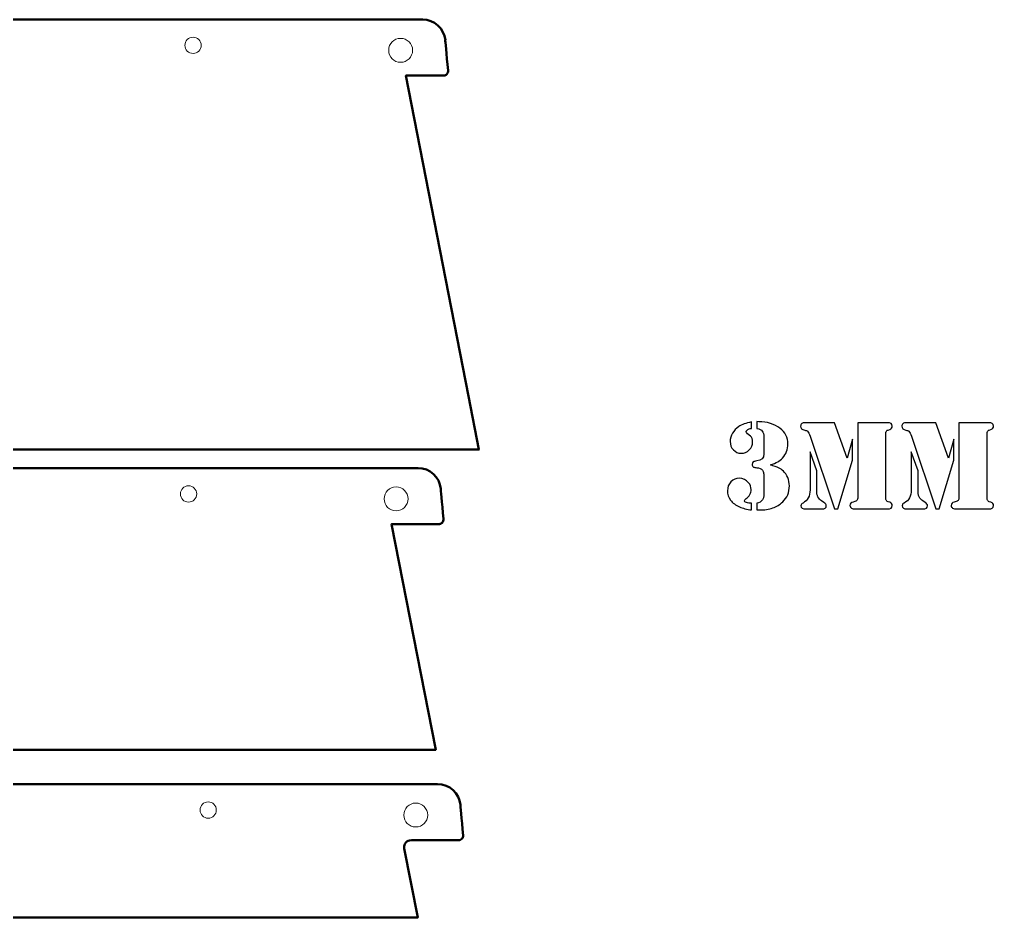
# Model space of a CAD drawing. Header units: millimetres. Extents: x -1113 to 163, y -392 to 100.
# Drawn here: x -715.9 to -524.6, y -391.6 to -215.1 of the extents above; entities that cross this region are included whole.
import ezdxf

# ---------------------------------------------------------------- set-up
doc = ezdxf.new("R2010")
doc.units = ezdxf.units.MM
doc.header["$MEASUREMENT"] = 0
doc.layers.add('Layer 1', color=7, linetype='Continuous')

msp = doc.modelspace()

# ---------------------------------------------------------------- linework, layer by layer
at = {"layer": 'Layer 1', "lineweight": 20}
for centre, major_axis in [((-681.8394, -220.2202), (0, 1.6)), ((-641.0632, -221.1954), (0, 2.35))]:
    msp.add_ellipse(centre, major_axis=major_axis, ratio=1, dxfattribs=at)
at = {"layer": 'Layer 1', "color": 250, "lineweight": 20}
for centre, major_axis in [((-682.7343, -308.3914), (0, 1.6)), ((-641.9581, -309.3666), (0, 2.35)), ((-678.8712, -370.5227), (0, 1.6)), ((-638.095, -371.4979), (0, 2.35))]:
    msp.add_ellipse(centre, major_axis=major_axis, ratio=1, dxfattribs=at)
at = {"layer": 'Layer 1', "lineweight": 50}
msp.add_open_spline([(-632.5466, -226.157), (-632.5466, -226.157), (-640.0283, -226.157), (-640.0283, -226.157), (-640.0283, -226.157), (-640.0283, -226.157), (-640.0283, -226.157), (-640.0283, -226.157), (-627.7195, -289.1637), (-627.7195, -289.1637), (-627.7195, -289.1637), (-627.7195, -289.1637), (-627.7195, -289.1637), (-627.7195, -289.1637), (-625.6685, -299.6627), (-625.6685, -299.6627), (-625.6685, -299.6627), (-625.6685, -299.6627), (-625.6685, -299.6627), (-625.6687, -299.6627), (-992.2409, -299.6627), (-992.2409, -299.6627), (-992.2409, -299.6627), (-992.2409, -299.6627), (-992.2409, -299.6627), (-992.2409, -299.6627), (-990.1899, -289.1637), (-990.1899, -289.1637), (-990.1899, -289.1637), (-990.1899, -289.1637), (-990.1899, -289.1637), (-990.1899, -289.1637), (-977.8811, -226.157), (-977.8811, -226.157), (-977.8811, -226.157), (-977.8811, -226.157), (-977.8811, -226.157), (-977.8811, -226.157), (-985.3628, -226.157), (-985.3628, -226.157), (-985.3628, -226.157), (-985.3628, -226.157), (-985.3628, -226.157), (-985.5626, -226.1279), (-985.7505, -226.0355), (-985.897, -225.8896), (-985.897, -225.8896), (-985.897, -225.8896), (-985.897, -225.8896), (-986.109, -225.6783), (-986.2091, -225.3794), (-986.1672, -225.0829), (-986.1672, -225.0829), (-986.1672, -225.0829), (-986.1672, -225.0829), (-985.818, -221.3668), (-985.616, -219.2175), (-985.616, -219.2175), (-985.616, -219.2175), (-985.616, -219.2175), (-985.616, -219.2175), (-985.616, -219.2175), (-985.5962, -219.2092), (-985.5962, -219.2092), (-985.5962, -219.2092), (-985.5962, -219.2092), (-985.5962, -219.2092), (-985.3789, -216.8984), (-983.439, -215.1324), (-981.118, -215.1324), (-981.118, -215.1324), (-981.118, -215.1324), (-981.118, -215.1324), (-981.118, -215.1324), (-981.1286, -215.1324), (-981.1286, -215.1324), (-981.1286, -215.1324), (-981.1286, -215.1324), (-981.1286, -215.1324), (-981.1286, -215.1324), (-883.3454, -215.1324), (-883.3454, -215.1324), (-883.3454, -215.1324), (-883.3454, -215.1324), (-883.3454, -215.1324), (-883.3454, -215.1324), (-883.3348, -215.1324), (-883.3348, -215.1324), (-883.3348, -215.1324), (-883.3348, -215.1324), (-883.3348, -215.1324), (-883.0705, -215.1324), (-882.8068, -215.1557), (-882.5467, -215.202), (-882.5467, -215.202), (-882.5467, -215.202), (-882.5467, -215.202), (-882.5467, -215.202), (-882.5622, -215.1959), (-882.5622, -215.1959), (-882.5622, -215.1959), (-882.5622, -215.1959), (-882.5622, -215.1959), (-882.5622, -215.1959), (-826.4282, -225.1865), (-826.4282, -225.1865), (-826.4282, -225.1865), (-826.4282, -225.1865), (-826.4282, -225.1865), (-826.4282, -225.1865), (-826.4225, -225.1805), (-826.4225, -225.1805), (-826.4225, -225.1805), (-826.4225, -225.1805), (-826.4225, -225.1805), (-826.1624, -225.2268), (-825.8987, -225.25), (-825.6344, -225.25), (-825.6344, -225.25), (-825.6344, -225.25), (-825.6344, -225.25), (-825.6344, -225.25), (-825.645, -225.2712), (-825.645, -225.2712), (-825.645, -225.2712), (-825.645, -225.2712), (-825.645, -225.2712), (-825.645, -225.2712), (-815.2508, -225.2712), (-815.2508, -225.2712), (-815.2508, -225.2712), (-815.2508, -225.2712), (-815.2508, -225.2712), (-815.2508, -225.2712), (-792.3923, -225.2712), (-792.3923, -225.2712), (-792.3923, -225.2712), (-792.3923, -225.2712), (-792.3923, -225.2712), (-792.3923, -225.2712), (-792.3817, -225.25), (-792.3817, -225.25), (-792.3817, -225.25), (-792.3817, -225.25), (-792.3817, -225.25), (-792.1175, -225.25), (-791.8538, -225.2268), (-791.5936, -225.1805), (-791.5936, -225.1805), (-791.5936, -225.1805), (-791.5936, -225.1805), (-791.5936, -225.1805), (-791.6091, -225.1865), (-791.6091, -225.1865), (-791.6091, -225.1865), (-791.6091, -225.1865), (-791.6091, -225.1865), (-791.6091, -225.1865), (-735.4751, -215.1959), (-735.4751, -215.1959), (-735.4751, -215.1959), (-735.4751, -215.1959), (-735.4751, -215.1959), (-735.4751, -215.1959), (-735.4694, -215.202), (-735.4694, -215.202), (-735.4694, -215.202), (-735.4694, -215.202), (-735.4694, -215.202), (-735.2093, -215.1557), (-734.9456, -215.1324), (-734.6814, -215.1324), (-734.6814, -215.1324), (-734.6814, -215.1324), (-734.6814, -215.1324), (-734.6814, -215.1324), (-734.6919, -215.1324), (-734.6919, -215.1324), (-734.6919, -215.1324), (-734.6919, -215.1324), (-734.6919, -215.1324), (-734.6919, -215.1324), (-636.7671, -215.1324), (-636.7671, -215.1324), (-636.7671, -215.1324), (-636.7671, -215.1324), (-636.7671, -215.1324), (-636.7671, -215.1324), (-636.7566, -215.1324), (-636.7566, -215.1324), (-636.7566, -215.1324), (-636.7566, -215.1324), (-636.7566, -215.1324), (-634.4351, -215.1324), (-632.495, -216.8991), (-632.2783, -219.2105), (-632.2783, -219.2105), (-632.2783, -219.2105), (-632.2783, -219.2105), (-632.2783, -219.2105), (-632.301, -219.2175), (-632.301, -219.2175), (-632.301, -219.2175), (-632.301, -219.2175), (-632.301, -219.2175), (-632.301, -219.2175), (-632.0496, -221.8617), (-631.7331, -225.1915), (-631.7331, -225.1915), (-631.7331, -225.1915), (-631.7331, -225.1915), (-631.7264, -225.4511), (-631.8263, -225.7041), (-632.0124, -225.8896), (-632.0124, -225.8896), (-632.0124, -225.8896), (-632.0124, -225.8896), (-632.1589, -226.0355), (-632.3468, -226.1279), (-632.5466, -226.157)], degree=3, knots=[0, 0, 0, 0, 0.01369863, 0.01369863, 0.01369863, 0.02739726, 0.02739726, 0.02739726, 0.04109589, 0.04109589, 0.04109589, 0.05479452, 0.05479452, 0.05479452, 0.06849315, 0.06849315, 0.06849315, 0.08219178, 0.08219178, 0.08219178, 0.09589041, 0.09589041, 0.09589041, 0.10958904, 0.10958904, 0.10958904, 0.12328767, 0.12328767, 0.12328767, 0.1369863, 0.1369863, 0.1369863, 0.15068493, 0.15068493, 0.15068493, 0.16438356, 0.16438356, 0.16438356, 0.17808219, 0.17808219, 0.17808219, 0.19178082, 0.19178082, 0.19178082, 0.20547945, 0.20547945, 0.20547945, 0.21917808, 0.21917808, 0.21917808, 0.23287671, 0.23287671, 0.23287671, 0.24657534, 0.24657534, 0.24657534, 0.26027397, 0.26027397, 0.26027397, 0.2739726, 0.2739726, 0.2739726, 0.28767123, 0.28767123, 0.28767123, 0.30136986, 0.30136986, 0.30136986, 0.31506849, 0.31506849, 0.31506849, 0.32876712, 0.32876712, 0.32876712, 0.34246575, 0.34246575, 0.34246575, 0.35616438, 0.35616438, 0.35616438, 0.36986301, 0.36986301, 0.36986301, 0.38356164, 0.38356164, 0.38356164, 0.39726027, 0.39726027, 0.39726027, 0.4109589, 0.4109589, 0.4109589, 0.42465753, 0.42465753, 0.42465753, 0.43835616, 0.43835616, 0.43835616, 0.45205479, 0.45205479, 0.45205479, 0.46575342, 0.46575342, 0.46575342, 0.47945205, 0.47945205, 0.47945205, 0.49315068, 0.49315068, 0.49315068, 0.50684932, 0.50684932, 0.50684932, 0.52054795, 0.52054795, 0.52054795, 0.53424658, 0.53424658, 0.53424658, 0.54794521, 0.54794521, 0.54794521, 0.56164384, 0.56164384, 0.56164384, 0.57534247, 0.57534247, 0.57534247, 0.5890411, 0.5890411, 0.5890411, 0.60273973, 0.60273973, 0.60273973, 0.61643836, 0.61643836, 0.61643836, 0.63013699, 0.63013699, 0.63013699, 0.64383562, 0.64383562, 0.64383562, 0.65753425, 0.65753425, 0.65753425, 0.67123288, 0.67123288, 0.67123288, 0.68493151, 0.68493151, 0.68493151, 0.69863014, 0.69863014, 0.69863014, 0.71232877, 0.71232877, 0.71232877, 0.7260274, 0.7260274, 0.7260274, 0.73972603, 0.73972603, 0.73972603, 0.75342466, 0.75342466, 0.75342466, 0.76712329, 0.76712329, 0.76712329, 0.78082192, 0.78082192, 0.78082192, 0.79452055, 0.79452055, 0.79452055, 0.80821918, 0.80821918, 0.80821918, 0.82191781, 0.82191781, 0.82191781, 0.83561644, 0.83561644, 0.83561644, 0.84931507, 0.84931507, 0.84931507, 0.8630137, 0.8630137, 0.8630137, 0.87671233, 0.87671233, 0.87671233, 0.89041096, 0.89041096, 0.89041096, 0.90410959, 0.90410959, 0.90410959, 0.91780822, 0.91780822, 0.91780822, 0.93150685, 0.93150685, 0.93150685, 0.94520548, 0.94520548, 0.94520548, 0.95890411, 0.95890411, 0.95890411, 0.97260274, 0.97260274, 0.97260274, 0.98630137, 0.98630137, 0.98630137, 1, 1, 1, 1], dxfattribs=at)
at = {"layer": 'Layer 1', "color": 250}
for points, knots in [([(-572.152, -294.2443), (-572.152, -294.2443), (-572.152, -295.5016), (-572.152, -295.5016), (-572.4737, -295.5736), (-572.7066, -295.654), (-572.8463, -295.7387), (-572.9352, -295.7853), (-573.0114, -295.853), (-573.0749, -295.9377), (-573.1384, -296.0181), (-573.168, -296.0901), (-573.168, -296.1451), (-573.1595, -296.2806), (-573.0706, -296.4118), (-572.9055, -296.543), (-572.9055, -296.543), (-572.334, -297.0045), (-572.334, -297.0045), (-572.0589, -297.2288), (-571.9234, -297.6225), (-571.9234, -298.1856), (-571.9234, -298.7909), (-572.1393, -299.3074), (-572.5753, -299.7392), (-573.0114, -300.171), (-573.5363, -300.3869), (-574.1501, -300.3869), (-574.764, -300.3869), (-575.2804, -300.1668), (-575.6953, -299.7223), (-576.1102, -299.2778), (-576.3176, -298.7274), (-576.3176, -298.0755), (-576.3176, -297.5082), (-576.1694, -296.9748), (-575.8773, -296.4626), (-575.581, -295.9546), (-575.1704, -295.5186), (-574.637, -295.163), (-574.0274, -294.7481), (-573.1976, -294.4433), (-572.152, -294.2443)], [0, 0, 0, 0, 0.07142857, 0.07142857, 0.07142857, 0.14285714, 0.14285714, 0.14285714, 0.21428571, 0.21428571, 0.21428571, 0.28571429, 0.28571429, 0.28571429, 0.35714286, 0.35714286, 0.35714286, 0.42857143, 0.42857143, 0.42857143, 0.5, 0.5, 0.5, 0.57142857, 0.57142857, 0.57142857, 0.64285714, 0.64285714, 0.64285714, 0.71428571, 0.71428571, 0.71428571, 0.78571429, 0.78571429, 0.78571429, 0.85714286, 0.85714286, 0.85714286, 0.92857143, 0.92857143, 0.92857143, 1, 1, 1, 1]), ([(-568.4267, -302.6814), (-567.707, -302.8973), (-567.1694, -303.0878), (-566.818, -303.2571), (-566.4624, -303.4264), (-566.1449, -303.6339), (-565.874, -303.8836), (-565.5099, -304.2223), (-565.222, -304.6499), (-565.0061, -305.1706), (-564.7902, -305.6913), (-564.6844, -306.2331), (-564.6844, -306.7919), (-564.6844, -308.0746), (-565.1204, -309.1287), (-565.9967, -309.9627), (-566.5344, -310.4749), (-567.1905, -310.8644), (-567.961, -311.1353), (-568.7357, -311.402), (-569.5824, -311.5375), (-570.5095, -311.5375), (-570.5095, -311.5375), (-571.0513, -311.5333), (-571.0513, -311.5333), (-571.0513, -311.5333), (-571.0513, -310.2294), (-571.0513, -310.2294), (-570.5899, -310.0982), (-570.2555, -309.9034), (-570.048, -309.6452), (-569.9253, -309.497), (-569.8364, -309.3404), (-569.7898, -309.1711), (-569.739, -309.0017), (-569.7136, -308.7731), (-569.7136, -308.4937), (-569.7136, -308.4937), (-569.7136, -304.9377), (-569.7136, -304.9377), (-569.7136, -304.5906), (-569.7305, -304.3366), (-569.7644, -304.18), (-569.794, -304.0233), (-569.8702, -303.8709), (-569.9845, -303.7228), (-570.2174, -303.418), (-570.5772, -303.2529), (-571.0725, -303.2275), (-571.4027, -303.2105), (-571.6186, -303.1682), (-571.7287, -303.1005), (-571.9107, -302.9862), (-571.9996, -302.8126), (-571.9996, -302.5798), (-571.9996, -302.3512), (-571.9361, -302.1903), (-571.8091, -302.0972), (-571.6821, -302.0083), (-571.4408, -301.9448), (-571.0852, -301.9109), (-570.1623, -301.8305), (-569.7009, -301.3606), (-569.7009, -300.5097), (-569.7009, -300.5097), (-569.7136, -300.0271), (-569.7136, -300.0271), (-569.7136, -300.0271), (-569.7136, -297.2077), (-569.7136, -297.2077), (-569.7136, -296.687), (-569.811, -296.3017), (-570.0099, -296.0477), (-570.2089, -295.7937), (-570.556, -295.6117), (-571.0513, -295.4974), (-571.0513, -295.4974), (-571.0513, -294.1808), (-571.0513, -294.1808), (-571.0513, -294.1808), (-570.7084, -294.1893), (-570.7084, -294.1893), (-569.9126, -294.1893), (-569.1506, -294.2994), (-568.4182, -294.5237), (-567.6816, -294.7481), (-567.0551, -295.0571), (-566.5344, -295.4551), (-566.0221, -295.8445), (-565.6327, -296.306), (-565.366, -296.8394), (-565.0993, -297.3728), (-564.9638, -297.9485), (-564.9638, -298.5581), (-564.9638, -299.6588), (-565.3152, -300.5816), (-566.0137, -301.3267), (-566.3185, -301.6484), (-566.6444, -301.9067), (-566.9873, -302.0972), (-567.3302, -302.2877), (-567.8086, -302.4824), (-568.4267, -302.6814)], [0, 0, 0, 0, 0.02941176, 0.02941176, 0.02941176, 0.05882353, 0.05882353, 0.05882353, 0.08823529, 0.08823529, 0.08823529, 0.11764706, 0.11764706, 0.11764706, 0.14705882, 0.14705882, 0.14705882, 0.17647059, 0.17647059, 0.17647059, 0.20588235, 0.20588235, 0.20588235, 0.23529412, 0.23529412, 0.23529412, 0.26470588, 0.26470588, 0.26470588, 0.29411765, 0.29411765, 0.29411765, 0.32352941, 0.32352941, 0.32352941, 0.35294118, 0.35294118, 0.35294118, 0.38235294, 0.38235294, 0.38235294, 0.41176471, 0.41176471, 0.41176471, 0.44117647, 0.44117647, 0.44117647, 0.47058824, 0.47058824, 0.47058824, 0.5, 0.5, 0.5, 0.52941176, 0.52941176, 0.52941176, 0.55882353, 0.55882353, 0.55882353, 0.58823529, 0.58823529, 0.58823529, 0.61764706, 0.61764706, 0.61764706, 0.64705882, 0.64705882, 0.64705882, 0.67647059, 0.67647059, 0.67647059, 0.70588235, 0.70588235, 0.70588235, 0.73529412, 0.73529412, 0.73529412, 0.76470588, 0.76470588, 0.76470588, 0.79411765, 0.79411765, 0.79411765, 0.82352941, 0.82352941, 0.82352941, 0.85294118, 0.85294118, 0.85294118, 0.88235294, 0.88235294, 0.88235294, 0.91176471, 0.91176471, 0.91176471, 0.94117647, 0.94117647, 0.94117647, 0.97058824, 0.97058824, 0.97058824, 1, 1, 1, 1]), ([(-555.7944, -294.3925), (-555.7944, -294.3925), (-553.3518, -301.3648), (-553.3518, -301.3648), (-553.3518, -301.3648), (-552.2723, -297.6056), (-552.2723, -297.6056), (-552.2723, -297.6056), (-552.2723, -301.7246), (-552.2723, -301.7246), (-552.2723, -301.7246), (-555.1383, -311.3343), (-555.1383, -311.3343), (-555.1383, -311.3343), (-555.7944, -311.3343), (-555.7944, -311.3343), (-555.7944, -311.3343), (-560.5993, -297.0468), (-560.5993, -297.0468), (-560.7644, -296.5684), (-560.9379, -296.2467), (-561.12, -296.0816), (-561.23, -295.9715), (-561.4121, -295.8953), (-561.6788, -295.8445), (-562.2164, -295.7302), (-562.4831, -295.472), (-562.4831, -295.0741), (-562.4831, -294.8582), (-562.4069, -294.6931), (-562.2545, -294.5745), (-562.1063, -294.4518), (-561.8862, -294.3925), (-561.5983, -294.3925), (-561.5983, -294.3925), (-555.7944, -294.3925), (-555.7944, -294.3925)], [0, 0, 0, 0, 0.08333333, 0.08333333, 0.08333333, 0.16666667, 0.16666667, 0.16666667, 0.25, 0.25, 0.25, 0.33333333, 0.33333333, 0.33333333, 0.41666667, 0.41666667, 0.41666667, 0.5, 0.5, 0.5, 0.58333333, 0.58333333, 0.58333333, 0.66666667, 0.66666667, 0.66666667, 0.75, 0.75, 0.75, 0.83333333, 0.83333333, 0.83333333, 0.91666667, 0.91666667, 0.91666667, 1, 1, 1, 1]), ([(-551.2563, -294.3925), (-551.2563, -294.3925), (-545.7445, -294.3925), (-545.7445, -294.3925), (-545.7445, -294.3925), (-545.4101, -294.3925), (-545.4101, -294.3925), (-544.7878, -294.3925), (-544.4745, -294.6084), (-544.4745, -295.0402), (-544.4745, -295.3789), (-544.6396, -295.6032), (-544.974, -295.7133), (-545.245, -295.8022), (-545.4058, -295.8615), (-545.4524, -295.8784), (-545.499, -295.8996), (-545.5455, -295.9504), (-545.5963, -296.0223), (-545.6937, -296.1578), (-545.7445, -296.3695), (-545.7445, -296.6573), (-545.7445, -296.6573), (-545.7445, -309.0779), (-545.7445, -309.0779), (-545.7445, -309.3658), (-545.6937, -309.5775), (-545.5963, -309.7087), (-545.5455, -309.7849), (-545.499, -309.8315), (-545.4524, -309.8526), (-545.4058, -309.8738), (-545.245, -309.9288), (-544.974, -310.0177), (-544.6396, -310.1278), (-544.4745, -310.3522), (-544.4745, -310.6908), (-544.4745, -311.1184), (-544.7878, -311.3343), (-545.4101, -311.3343), (-545.4101, -311.3343), (-545.7445, -311.3343), (-545.7445, -311.3343), (-545.7445, -311.3343), (-551.269, -311.3343), (-551.269, -311.3343), (-551.269, -311.3343), (-551.6754, -311.3343), (-551.6754, -311.3343), (-552.0395, -311.3343), (-552.3146, -311.2793), (-552.5009, -311.165), (-552.6872, -311.0549), (-552.7803, -310.8898), (-552.7803, -310.6654), (-552.7803, -310.3014), (-552.5813, -310.0728), (-552.1834, -309.9839), (-551.8617, -309.8992), (-551.6754, -309.8484), (-551.6161, -309.8272), (-551.5569, -309.8061), (-551.5018, -309.7595), (-551.4426, -309.6833), (-551.3198, -309.5351), (-551.2563, -309.3023), (-551.2563, -308.9763), (-551.2563, -308.9763), (-551.2563, -294.3925), (-551.2563, -294.3925)], [0, 0, 0, 0, 0.04347826, 0.04347826, 0.04347826, 0.08695652, 0.08695652, 0.08695652, 0.13043478, 0.13043478, 0.13043478, 0.17391304, 0.17391304, 0.17391304, 0.2173913, 0.2173913, 0.2173913, 0.26086957, 0.26086957, 0.26086957, 0.30434783, 0.30434783, 0.30434783, 0.34782609, 0.34782609, 0.34782609, 0.39130435, 0.39130435, 0.39130435, 0.43478261, 0.43478261, 0.43478261, 0.47826087, 0.47826087, 0.47826087, 0.52173913, 0.52173913, 0.52173913, 0.56521739, 0.56521739, 0.56521739, 0.60869565, 0.60869565, 0.60869565, 0.65217391, 0.65217391, 0.65217391, 0.69565217, 0.69565217, 0.69565217, 0.73913043, 0.73913043, 0.73913043, 0.7826087, 0.7826087, 0.7826087, 0.82608696, 0.82608696, 0.82608696, 0.86956522, 0.86956522, 0.86956522, 0.91304348, 0.91304348, 0.91304348, 0.95652174, 0.95652174, 0.95652174, 1, 1, 1, 1]), ([(-535.902, -294.3925), (-535.902, -294.3925), (-533.4594, -301.3648), (-533.4594, -301.3648), (-533.4594, -301.3648), (-532.3799, -297.6056), (-532.3799, -297.6056), (-532.3799, -297.6056), (-532.3799, -301.7246), (-532.3799, -301.7246), (-532.3799, -301.7246), (-535.2459, -311.3343), (-535.2459, -311.3343), (-535.2459, -311.3343), (-535.902, -311.3343), (-535.902, -311.3343), (-535.902, -311.3343), (-540.7069, -297.0468), (-540.7069, -297.0468), (-540.872, -296.5684), (-541.0455, -296.2467), (-541.2276, -296.0816), (-541.3376, -295.9715), (-541.5197, -295.8953), (-541.7864, -295.8445), (-542.324, -295.7302), (-542.5907, -295.472), (-542.5907, -295.0741), (-542.5907, -294.8582), (-542.5145, -294.6931), (-542.3621, -294.5745), (-542.2139, -294.4518), (-541.9938, -294.3925), (-541.7059, -294.3925), (-541.7059, -294.3925), (-535.902, -294.3925), (-535.902, -294.3925)], [0, 0, 0, 0, 0.08333333, 0.08333333, 0.08333333, 0.16666667, 0.16666667, 0.16666667, 0.25, 0.25, 0.25, 0.33333333, 0.33333333, 0.33333333, 0.41666667, 0.41666667, 0.41666667, 0.5, 0.5, 0.5, 0.58333333, 0.58333333, 0.58333333, 0.66666667, 0.66666667, 0.66666667, 0.75, 0.75, 0.75, 0.83333333, 0.83333333, 0.83333333, 0.91666667, 0.91666667, 0.91666667, 1, 1, 1, 1]), ([(-531.3639, -294.3925), (-531.3639, -294.3925), (-525.8521, -294.3925), (-525.8521, -294.3925), (-525.8521, -294.3925), (-525.5177, -294.3925), (-525.5177, -294.3925), (-524.8954, -294.3925), (-524.5821, -294.6084), (-524.5821, -295.0402), (-524.5821, -295.3789), (-524.7472, -295.6032), (-525.0816, -295.7133), (-525.3526, -295.8022), (-525.5134, -295.8615), (-525.56, -295.8784), (-525.6066, -295.8996), (-525.6531, -295.9504), (-525.7039, -296.0223), (-525.8013, -296.1578), (-525.8521, -296.3695), (-525.8521, -296.6573), (-525.8521, -296.6573), (-525.8521, -309.0779), (-525.8521, -309.0779), (-525.8521, -309.3658), (-525.8013, -309.5775), (-525.7039, -309.7087), (-525.6531, -309.7849), (-525.6066, -309.8315), (-525.56, -309.8526), (-525.5134, -309.8738), (-525.3526, -309.9288), (-525.0816, -310.0177), (-524.7472, -310.1278), (-524.5821, -310.3522), (-524.5821, -310.6908), (-524.5821, -311.1184), (-524.8954, -311.3343), (-525.5177, -311.3343), (-525.5177, -311.3343), (-525.8521, -311.3343), (-525.8521, -311.3343), (-525.8521, -311.3343), (-531.3766, -311.3343), (-531.3766, -311.3343), (-531.3766, -311.3343), (-531.783, -311.3343), (-531.783, -311.3343), (-532.1471, -311.3343), (-532.4222, -311.2793), (-532.6085, -311.165), (-532.7948, -311.0549), (-532.8879, -310.8898), (-532.8879, -310.6654), (-532.8879, -310.3014), (-532.6889, -310.0728), (-532.291, -309.9839), (-531.9693, -309.8992), (-531.783, -309.8484), (-531.7237, -309.8272), (-531.6645, -309.8061), (-531.6094, -309.7595), (-531.5502, -309.6833), (-531.4274, -309.5351), (-531.3639, -309.3023), (-531.3639, -308.9763), (-531.3639, -308.9763), (-531.3639, -294.3925), (-531.3639, -294.3925)], [0, 0, 0, 0, 0.04347826, 0.04347826, 0.04347826, 0.08695652, 0.08695652, 0.08695652, 0.13043478, 0.13043478, 0.13043478, 0.17391304, 0.17391304, 0.17391304, 0.2173913, 0.2173913, 0.2173913, 0.26086957, 0.26086957, 0.26086957, 0.30434783, 0.30434783, 0.30434783, 0.34782609, 0.34782609, 0.34782609, 0.39130435, 0.39130435, 0.39130435, 0.43478261, 0.43478261, 0.43478261, 0.47826087, 0.47826087, 0.47826087, 0.52173913, 0.52173913, 0.52173913, 0.56521739, 0.56521739, 0.56521739, 0.60869565, 0.60869565, 0.60869565, 0.65217391, 0.65217391, 0.65217391, 0.69565217, 0.69565217, 0.69565217, 0.73913043, 0.73913043, 0.73913043, 0.7826087, 0.7826087, 0.7826087, 0.82608696, 0.82608696, 0.82608696, 0.86956522, 0.86956522, 0.86956522, 0.91304348, 0.91304348, 0.91304348, 0.95652174, 0.95652174, 0.95652174, 1, 1, 1, 1]), ([(-560.6289, -300.116), (-560.6289, -300.116), (-559.3081, -303.8582), (-559.3081, -303.8582), (-559.3081, -303.8582), (-559.3081, -307.5878), (-559.3081, -307.5878), (-559.3081, -307.9688), (-559.2954, -308.244), (-559.2658, -308.4091), (-559.2361, -308.5742), (-559.1726, -308.7562), (-559.071, -308.9552), (-558.9017, -309.3192), (-558.6604, -309.5902), (-558.3556, -309.7722), (-558.3556, -309.7722), (-557.8984, -310.0685), (-557.8984, -310.0685), (-557.5851, -310.259), (-557.4285, -310.4707), (-557.4285, -310.7035), (-557.4285, -311.1226), (-557.7375, -311.3343), (-558.3514, -311.3343), (-558.3514, -311.3343), (-561.4713, -311.3343), (-561.4713, -311.3343), (-562.0936, -311.3343), (-562.4069, -311.1269), (-562.4069, -310.7162), (-562.4069, -310.5808), (-562.3815, -310.4792), (-562.3265, -310.4114), (-562.2714, -310.3395), (-562.1656, -310.259), (-562.009, -310.1701), (-561.0903, -309.6748), (-560.6289, -308.8112), (-560.6289, -307.5878), (-560.6289, -307.5878), (-560.6289, -300.116), (-560.6289, -300.116)], [0, 0, 0, 0, 0.07142857, 0.07142857, 0.07142857, 0.14285714, 0.14285714, 0.14285714, 0.21428571, 0.21428571, 0.21428571, 0.28571429, 0.28571429, 0.28571429, 0.35714286, 0.35714286, 0.35714286, 0.42857143, 0.42857143, 0.42857143, 0.5, 0.5, 0.5, 0.57142857, 0.57142857, 0.57142857, 0.64285714, 0.64285714, 0.64285714, 0.71428571, 0.71428571, 0.71428571, 0.78571429, 0.78571429, 0.78571429, 0.85714286, 0.85714286, 0.85714286, 0.92857143, 0.92857143, 0.92857143, 1, 1, 1, 1]), ([(-540.7365, -300.116), (-540.7365, -300.116), (-539.4157, -303.8582), (-539.4157, -303.8582), (-539.4157, -303.8582), (-539.4157, -307.5878), (-539.4157, -307.5878), (-539.4157, -307.9688), (-539.403, -308.244), (-539.3734, -308.4091), (-539.3437, -308.5742), (-539.2802, -308.7562), (-539.1786, -308.9552), (-539.0093, -309.3192), (-538.768, -309.5902), (-538.4632, -309.7722), (-538.4632, -309.7722), (-538.006, -310.0685), (-538.006, -310.0685), (-537.6927, -310.259), (-537.5361, -310.4707), (-537.5361, -310.7035), (-537.5361, -311.1226), (-537.8451, -311.3343), (-538.459, -311.3343), (-538.459, -311.3343), (-541.5789, -311.3343), (-541.5789, -311.3343), (-542.2012, -311.3343), (-542.5145, -311.1269), (-542.5145, -310.7162), (-542.5145, -310.5808), (-542.4891, -310.4792), (-542.4341, -310.4114), (-542.379, -310.3395), (-542.2732, -310.259), (-542.1166, -310.1701), (-541.1979, -309.6748), (-540.7365, -308.8112), (-540.7365, -307.5878), (-540.7365, -307.5878), (-540.7365, -300.116), (-540.7365, -300.116)], [0, 0, 0, 0, 0.07142857, 0.07142857, 0.07142857, 0.14285714, 0.14285714, 0.14285714, 0.21428571, 0.21428571, 0.21428571, 0.28571429, 0.28571429, 0.28571429, 0.35714286, 0.35714286, 0.35714286, 0.42857143, 0.42857143, 0.42857143, 0.5, 0.5, 0.5, 0.57142857, 0.57142857, 0.57142857, 0.64285714, 0.64285714, 0.64285714, 0.71428571, 0.71428571, 0.71428571, 0.78571429, 0.78571429, 0.78571429, 0.85714286, 0.85714286, 0.85714286, 0.92857143, 0.92857143, 0.92857143, 1, 1, 1, 1]), ([(-572.152, -310.2294), (-572.152, -310.2294), (-572.152, -311.5333), (-572.152, -311.5333), (-573.0706, -311.4147), (-573.8538, -311.2158), (-574.5057, -310.9237), (-575.2508, -310.5935), (-575.8265, -310.1532), (-576.2372, -309.6029), (-576.6478, -309.0525), (-576.851, -308.4387), (-576.851, -307.7571), (-576.851, -307.0629), (-576.6266, -306.4829), (-576.1821, -306.0172), (-575.7334, -305.5473), (-575.1831, -305.3145), (-574.5184, -305.3145), (-573.7945, -305.3145), (-573.1892, -305.6024), (-572.7108, -306.1823), (-572.3721, -306.5972), (-572.2028, -307.0417), (-572.2028, -307.5116), (-572.2028, -307.8503), (-572.2875, -308.1805), (-572.461, -308.5064), (-572.6346, -308.8282), (-572.8674, -309.0949), (-573.1553, -309.2981), (-573.4178, -309.4886), (-573.549, -309.6367), (-573.549, -309.7341), (-573.549, -309.8653), (-573.4093, -309.9839), (-573.1299, -310.0812), (-572.8505, -310.1828), (-572.5245, -310.2294), (-572.152, -310.2294)], [0, 0, 0, 0, 0.07692308, 0.07692308, 0.07692308, 0.15384615, 0.15384615, 0.15384615, 0.23076923, 0.23076923, 0.23076923, 0.30769231, 0.30769231, 0.30769231, 0.38461538, 0.38461538, 0.38461538, 0.46153846, 0.46153846, 0.46153846, 0.53846154, 0.53846154, 0.53846154, 0.61538462, 0.61538462, 0.61538462, 0.69230769, 0.69230769, 0.69230769, 0.76923077, 0.76923077, 0.76923077, 0.84615385, 0.84615385, 0.84615385, 0.92307692, 0.92307692, 0.92307692, 1, 1, 1, 1])]:
    msp.add_open_spline(points, degree=3, knots=knots, dxfattribs=at)
at = {"layer": 'Layer 1', "color": 250, "lineweight": 50}
for points, knots in [([(-633.4436, -314.3282), (-633.4436, -314.3282), (-642.8253, -314.3282), (-642.8253, -314.3282), (-642.8253, -314.3282), (-642.8253, -314.3282), (-642.8253, -314.3282), (-642.8253, -314.3282), (-634.1604, -358.6826), (-634.1604, -358.6826), (-634.1604, -358.6826), (-634.1604, -358.6826), (-634.1604, -358.6826), (-634.1606, -358.6826), (-985.5409, -358.6826), (-985.5409, -358.6826), (-985.5409, -358.6826), (-985.5409, -358.6826), (-985.5409, -358.6826), (-985.5409, -358.6826), (-976.876, -314.3282), (-976.876, -314.3282), (-976.876, -314.3282), (-976.876, -314.3282), (-976.876, -314.3282), (-976.876, -314.3282), (-986.2577, -314.3282), (-986.2577, -314.3282), (-986.2577, -314.3282), (-986.2577, -314.3282), (-986.2577, -314.3282), (-986.4575, -314.2991), (-986.6454, -314.2067), (-986.7919, -314.0608), (-986.7919, -314.0608), (-986.7919, -314.0608), (-986.7919, -314.0608), (-987.0039, -313.8495), (-987.104, -313.5507), (-987.0622, -313.2543), (-987.0622, -313.2543), (-987.0622, -313.2543), (-987.0622, -313.2543), (-986.7129, -309.5381), (-986.5109, -307.3887), (-986.5109, -307.3887), (-986.5109, -307.3887), (-986.5109, -307.3887), (-986.5109, -307.3887), (-986.5109, -307.3887), (-986.4911, -307.3804), (-986.4911, -307.3804), (-986.4911, -307.3804), (-986.4911, -307.3804), (-986.4911, -307.3804), (-986.2738, -305.0696), (-984.3339, -303.3036), (-982.0129, -303.3036), (-982.0129, -303.3036), (-982.0129, -303.3036), (-982.0129, -303.3036), (-982.0129, -303.3036), (-982.0235, -303.3036), (-982.0235, -303.3036), (-982.0235, -303.3036), (-982.0235, -303.3036), (-982.0235, -303.3036), (-982.0235, -303.3036), (-884.2403, -303.3036), (-884.2403, -303.3036), (-884.2403, -303.3036), (-884.2403, -303.3036), (-884.2403, -303.3036), (-884.2403, -303.3036), (-884.2297, -303.3036), (-884.2297, -303.3036), (-884.2297, -303.3036), (-884.2297, -303.3036), (-884.2297, -303.3036), (-883.9654, -303.3036), (-883.7017, -303.3269), (-883.4416, -303.3732), (-883.4416, -303.3732), (-883.4416, -303.3732), (-883.4416, -303.3732), (-883.4416, -303.3732), (-883.4571, -303.3671), (-883.4571, -303.3671), (-883.4571, -303.3671), (-883.4571, -303.3671), (-883.4571, -303.3671), (-883.4571, -303.3671), (-827.3231, -313.3577), (-827.3231, -313.3577), (-827.3231, -313.3577), (-827.3231, -313.3577), (-827.3231, -313.3577), (-827.3231, -313.3577), (-827.3174, -313.3517), (-827.3174, -313.3517), (-827.3174, -313.3517), (-827.3174, -313.3517), (-827.3174, -313.3517), (-827.0573, -313.398), (-826.7936, -313.4212), (-826.5293, -313.4212), (-826.5293, -313.4212), (-826.5293, -313.4212), (-826.5293, -313.4212), (-826.5293, -313.4212), (-826.5399, -313.4424), (-826.5399, -313.4424), (-826.5399, -313.4424), (-826.5399, -313.4424), (-826.5399, -313.4424), (-826.5399, -313.4424), (-816.1457, -313.4424), (-816.1457, -313.4424), (-816.1457, -313.4424), (-816.1457, -313.4424), (-816.1457, -313.4424), (-816.1457, -313.4424), (-793.2872, -313.4424), (-793.2872, -313.4424), (-793.2872, -313.4424), (-793.2872, -313.4424), (-793.2872, -313.4424), (-793.2872, -313.4424), (-793.2766, -313.4212), (-793.2766, -313.4212), (-793.2766, -313.4212), (-793.2766, -313.4212), (-793.2766, -313.4212), (-793.0124, -313.4212), (-792.7487, -313.398), (-792.4885, -313.3517), (-792.4885, -313.3517), (-792.4885, -313.3517), (-792.4885, -313.3517), (-792.4885, -313.3517), (-792.504, -313.3577), (-792.504, -313.3577), (-792.504, -313.3577), (-792.504, -313.3577), (-792.504, -313.3577), (-792.504, -313.3577), (-736.37, -303.3671), (-736.37, -303.3671), (-736.37, -303.3671), (-736.37, -303.3671), (-736.37, -303.3671), (-736.37, -303.3671), (-736.3643, -303.3732), (-736.3643, -303.3732), (-736.3643, -303.3732), (-736.3643, -303.3732), (-736.3643, -303.3732), (-736.1042, -303.3269), (-735.8405, -303.3036), (-735.5763, -303.3036), (-735.5763, -303.3036), (-735.5763, -303.3036), (-735.5763, -303.3036), (-735.5763, -303.3036), (-735.5868, -303.3036), (-735.5868, -303.3036), (-735.5868, -303.3036), (-735.5868, -303.3036), (-735.5868, -303.3036), (-735.5868, -303.3036), (-637.662, -303.3036), (-637.662, -303.3036), (-637.662, -303.3036), (-637.662, -303.3036), (-637.662, -303.3036), (-637.662, -303.3036), (-637.6515, -303.3036), (-637.6515, -303.3036), (-637.6515, -303.3036), (-637.6515, -303.3036), (-637.6515, -303.3036), (-635.33, -303.3036), (-633.3899, -305.0703), (-633.1732, -307.3817), (-633.1732, -307.3817), (-633.1732, -307.3817), (-633.1732, -307.3817), (-633.1732, -307.3817), (-633.1959, -307.3887), (-633.1959, -307.3887), (-633.1959, -307.3887), (-633.1959, -307.3887), (-633.1959, -307.3887), (-633.1959, -307.3887), (-632.9485, -309.9902), (-632.6357, -313.2819), (-632.6357, -313.2819), (-632.6357, -313.2819), (-632.6357, -313.2819), (-632.6036, -313.5691), (-632.704, -313.856), (-632.9094, -314.0608), (-632.9094, -314.0608), (-632.9094, -314.0608), (-632.9094, -314.0608), (-633.0559, -314.2067), (-633.2438, -314.2991), (-633.4436, -314.3282)], [0, 0, 0, 0, 0.01449275, 0.01449275, 0.01449275, 0.02898551, 0.02898551, 0.02898551, 0.04347826, 0.04347826, 0.04347826, 0.05797101, 0.05797101, 0.05797101, 0.07246377, 0.07246377, 0.07246377, 0.08695652, 0.08695652, 0.08695652, 0.10144928, 0.10144928, 0.10144928, 0.11594203, 0.11594203, 0.11594203, 0.13043478, 0.13043478, 0.13043478, 0.14492754, 0.14492754, 0.14492754, 0.15942029, 0.15942029, 0.15942029, 0.17391304, 0.17391304, 0.17391304, 0.1884058, 0.1884058, 0.1884058, 0.20289855, 0.20289855, 0.20289855, 0.2173913, 0.2173913, 0.2173913, 0.23188406, 0.23188406, 0.23188406, 0.24637681, 0.24637681, 0.24637681, 0.26086957, 0.26086957, 0.26086957, 0.27536232, 0.27536232, 0.27536232, 0.28985507, 0.28985507, 0.28985507, 0.30434783, 0.30434783, 0.30434783, 0.31884058, 0.31884058, 0.31884058, 0.33333333, 0.33333333, 0.33333333, 0.34782609, 0.34782609, 0.34782609, 0.36231884, 0.36231884, 0.36231884, 0.37681159, 0.37681159, 0.37681159, 0.39130435, 0.39130435, 0.39130435, 0.4057971, 0.4057971, 0.4057971, 0.42028986, 0.42028986, 0.42028986, 0.43478261, 0.43478261, 0.43478261, 0.44927536, 0.44927536, 0.44927536, 0.46376812, 0.46376812, 0.46376812, 0.47826087, 0.47826087, 0.47826087, 0.49275362, 0.49275362, 0.49275362, 0.50724638, 0.50724638, 0.50724638, 0.52173913, 0.52173913, 0.52173913, 0.53623188, 0.53623188, 0.53623188, 0.55072464, 0.55072464, 0.55072464, 0.56521739, 0.56521739, 0.56521739, 0.57971014, 0.57971014, 0.57971014, 0.5942029, 0.5942029, 0.5942029, 0.60869565, 0.60869565, 0.60869565, 0.62318841, 0.62318841, 0.62318841, 0.63768116, 0.63768116, 0.63768116, 0.65217391, 0.65217391, 0.65217391, 0.66666667, 0.66666667, 0.66666667, 0.68115942, 0.68115942, 0.68115942, 0.69565217, 0.69565217, 0.69565217, 0.71014493, 0.71014493, 0.71014493, 0.72463768, 0.72463768, 0.72463768, 0.73913043, 0.73913043, 0.73913043, 0.75362319, 0.75362319, 0.75362319, 0.76811594, 0.76811594, 0.76811594, 0.7826087, 0.7826087, 0.7826087, 0.79710145, 0.79710145, 0.79710145, 0.8115942, 0.8115942, 0.8115942, 0.82608696, 0.82608696, 0.82608696, 0.84057971, 0.84057971, 0.84057971, 0.85507246, 0.85507246, 0.85507246, 0.86956522, 0.86956522, 0.86956522, 0.88405797, 0.88405797, 0.88405797, 0.89855072, 0.89855072, 0.89855072, 0.91304348, 0.91304348, 0.91304348, 0.92753623, 0.92753623, 0.92753623, 0.94202899, 0.94202899, 0.94202899, 0.95652174, 0.95652174, 0.95652174, 0.97101449, 0.97101449, 0.97101449, 0.98550725, 0.98550725, 0.98550725, 1, 1, 1, 1]), ([(-638.9597, -376.4595), (-638.9597, -376.4595), (-629.8518, -376.4595), (-629.8518, -376.4595), (-629.8518, -376.4595), (-629.8518, -376.4595), (-629.8518, -376.4595), (-629.5554, -376.5026), (-629.2561, -376.4035), (-629.0439, -376.1921), (-629.0439, -376.1921), (-629.0439, -376.1921), (-629.0439, -376.1921), (-628.8588, -376.0076), (-628.759, -375.7563), (-628.7645, -375.4982), (-628.7645, -375.4982), (-628.7645, -375.4982), (-628.7645, -375.4982), (-629.0812, -372.1664), (-629.3328, -369.52), (-629.3328, -369.52), (-629.3328, -369.52), (-629.3328, -369.52), (-629.3328, -369.52), (-629.3328, -369.52), (-629.3101, -369.513), (-629.3101, -369.513), (-629.3101, -369.513), (-629.3101, -369.513), (-629.3101, -369.513), (-629.5268, -367.2016), (-631.4669, -365.4349), (-633.7884, -365.4349), (-633.7884, -365.4349), (-633.7884, -365.4349), (-633.7884, -365.4349), (-633.7884, -365.4349), (-633.7989, -365.4349), (-633.7989, -365.4349), (-633.7989, -365.4349), (-633.7989, -365.4349), (-633.7989, -365.4349), (-633.799, -365.4349), (-731.7237, -365.4349), (-731.7237, -365.4349), (-731.7237, -365.4349), (-731.7237, -365.4349), (-731.7237, -365.4349), (-731.7237, -365.4349), (-731.7132, -365.4349), (-731.7132, -365.4349), (-731.7132, -365.4349), (-731.7132, -365.4349), (-731.7132, -365.4349), (-731.9774, -365.4349), (-732.2411, -365.4582), (-732.5012, -365.5045), (-732.5012, -365.5045), (-732.5012, -365.5045), (-732.5012, -365.5045), (-732.5012, -365.5045), (-732.5069, -365.4984), (-732.5069, -365.4984), (-732.5069, -365.4984), (-732.5069, -365.4984), (-732.5069, -365.4984), (-732.5069, -365.4984), (-788.6409, -375.489), (-788.6409, -375.489), (-788.6409, -375.489), (-788.6409, -375.489), (-788.6409, -375.489), (-788.6409, -375.489), (-788.6254, -375.483), (-788.6254, -375.483), (-788.6254, -375.483), (-788.6254, -375.483), (-788.6254, -375.483), (-788.8856, -375.5293), (-789.1493, -375.5525), (-789.4135, -375.5525), (-789.4135, -375.5525), (-789.4135, -375.5525), (-789.4135, -375.5525), (-789.4135, -375.5525), (-789.4241, -375.5737), (-789.4241, -375.5737), (-789.4241, -375.5737), (-789.4241, -375.5737), (-789.4241, -375.5737), (-789.4241, -375.5737), (-812.2826, -375.5737), (-812.2826, -375.5737), (-812.2826, -375.5737), (-812.2826, -375.5737), (-812.2826, -375.5737), (-812.2826, -375.5737), (-822.6768, -375.5737), (-822.6768, -375.5737), (-822.6768, -375.5737), (-822.6768, -375.5737), (-822.6768, -375.5737), (-822.6768, -375.5737), (-822.6662, -375.5525), (-822.6662, -375.5525), (-822.6662, -375.5525), (-822.6662, -375.5525), (-822.6662, -375.5525), (-822.9305, -375.5525), (-823.1942, -375.5293), (-823.4543, -375.483), (-823.4543, -375.483), (-823.4543, -375.483), (-823.4543, -375.483), (-823.4543, -375.483), (-823.46, -375.489), (-823.46, -375.489), (-823.46, -375.489), (-823.46, -375.489), (-823.46, -375.489), (-823.46, -375.489), (-879.594, -365.4984), (-879.594, -365.4984), (-879.594, -365.4984), (-879.594, -365.4984), (-879.594, -365.4984), (-879.594, -365.4984), (-879.5785, -365.5045), (-879.5785, -365.5045), (-879.5785, -365.5045), (-879.5785, -365.5045), (-879.5785, -365.5045), (-879.8386, -365.4582), (-880.1023, -365.4349), (-880.3666, -365.4349), (-880.3666, -365.4349), (-880.3666, -365.4349), (-880.3666, -365.4349), (-880.3666, -365.4349), (-880.3772, -365.4349), (-880.3772, -365.4349), (-880.3772, -365.4349), (-880.3772, -365.4349), (-880.3772, -365.4349), (-880.3773, -365.4349), (-978.1604, -365.4349), (-978.1604, -365.4349), (-978.1604, -365.4349), (-978.1604, -365.4349), (-978.1604, -365.4349), (-978.1604, -365.4349), (-978.1498, -365.4349), (-978.1498, -365.4349), (-978.1498, -365.4349), (-978.1498, -365.4349), (-978.1498, -365.4349), (-980.4708, -365.4349), (-982.4107, -367.2009), (-982.628, -369.5117), (-982.628, -369.5117), (-982.628, -369.5117), (-982.628, -369.5117), (-982.628, -369.5117), (-982.6478, -369.52), (-982.6478, -369.52), (-982.6478, -369.52), (-982.6478, -369.52), (-982.6478, -369.52), (-982.6478, -369.52), (-982.8498, -371.6691), (-983.199, -375.385), (-983.199, -375.385), (-983.199, -375.385), (-983.199, -375.385), (-983.241, -375.6817), (-983.1409, -375.9807), (-982.9288, -376.1921), (-982.9288, -376.1921), (-982.9288, -376.1921), (-982.9288, -376.1921), (-982.7823, -376.338), (-982.5944, -376.4304), (-982.3946, -376.4595), (-982.3946, -376.4595), (-982.3946, -376.4595), (-982.3946, -376.4595), (-982.3946, -376.4595), (-973.013, -376.4595), (-973.013, -376.4595), (-973.013, -376.4595), (-973.013, -376.4595), (-973.013, -376.4595), (-972.0523, -376.5014), (-971.586, -377.0376), (-971.6141, -378.0682), (-971.6141, -378.0682), (-971.6141, -378.0682), (-971.6141, -378.0682), (-971.6141, -378.0682), (-974.2665, -391.6453), (-974.2665, -391.6453), (-974.2665, -391.6453), (-974.2665, -391.6453), (-974.2665, -391.6453), (-974.2664, -391.6453), (-637.7062, -391.6453), (-637.7062, -391.6453), (-637.7062, -391.6453), (-637.7062, -391.6453), (-637.7062, -391.6453), (-637.7062, -391.6453), (-640.3586, -378.0682), (-640.3586, -378.0682), (-640.3586, -378.0682), (-640.3586, -378.0682), (-640.3586, -378.0682), (-640.3867, -377.0376), (-639.9204, -376.5014), (-638.9597, -376.4595)], [0, 0, 0, 0, 0.01369863, 0.01369863, 0.01369863, 0.02739726, 0.02739726, 0.02739726, 0.04109589, 0.04109589, 0.04109589, 0.05479452, 0.05479452, 0.05479452, 0.06849315, 0.06849315, 0.06849315, 0.08219178, 0.08219178, 0.08219178, 0.09589041, 0.09589041, 0.09589041, 0.10958904, 0.10958904, 0.10958904, 0.12328767, 0.12328767, 0.12328767, 0.1369863, 0.1369863, 0.1369863, 0.15068493, 0.15068493, 0.15068493, 0.16438356, 0.16438356, 0.16438356, 0.17808219, 0.17808219, 0.17808219, 0.19178082, 0.19178082, 0.19178082, 0.20547945, 0.20547945, 0.20547945, 0.21917808, 0.21917808, 0.21917808, 0.23287671, 0.23287671, 0.23287671, 0.24657534, 0.24657534, 0.24657534, 0.26027397, 0.26027397, 0.26027397, 0.2739726, 0.2739726, 0.2739726, 0.28767123, 0.28767123, 0.28767123, 0.30136986, 0.30136986, 0.30136986, 0.31506849, 0.31506849, 0.31506849, 0.32876712, 0.32876712, 0.32876712, 0.34246575, 0.34246575, 0.34246575, 0.35616438, 0.35616438, 0.35616438, 0.36986301, 0.36986301, 0.36986301, 0.38356164, 0.38356164, 0.38356164, 0.39726027, 0.39726027, 0.39726027, 0.4109589, 0.4109589, 0.4109589, 0.42465753, 0.42465753, 0.42465753, 0.43835616, 0.43835616, 0.43835616, 0.45205479, 0.45205479, 0.45205479, 0.46575342, 0.46575342, 0.46575342, 0.47945205, 0.47945205, 0.47945205, 0.49315068, 0.49315068, 0.49315068, 0.50684932, 0.50684932, 0.50684932, 0.52054795, 0.52054795, 0.52054795, 0.53424658, 0.53424658, 0.53424658, 0.54794521, 0.54794521, 0.54794521, 0.56164384, 0.56164384, 0.56164384, 0.57534247, 0.57534247, 0.57534247, 0.5890411, 0.5890411, 0.5890411, 0.60273973, 0.60273973, 0.60273973, 0.61643836, 0.61643836, 0.61643836, 0.63013699, 0.63013699, 0.63013699, 0.64383562, 0.64383562, 0.64383562, 0.65753425, 0.65753425, 0.65753425, 0.67123288, 0.67123288, 0.67123288, 0.68493151, 0.68493151, 0.68493151, 0.69863014, 0.69863014, 0.69863014, 0.71232877, 0.71232877, 0.71232877, 0.7260274, 0.7260274, 0.7260274, 0.73972603, 0.73972603, 0.73972603, 0.75342466, 0.75342466, 0.75342466, 0.76712329, 0.76712329, 0.76712329, 0.78082192, 0.78082192, 0.78082192, 0.79452055, 0.79452055, 0.79452055, 0.80821918, 0.80821918, 0.80821918, 0.82191781, 0.82191781, 0.82191781, 0.83561644, 0.83561644, 0.83561644, 0.84931507, 0.84931507, 0.84931507, 0.8630137, 0.8630137, 0.8630137, 0.87671233, 0.87671233, 0.87671233, 0.89041096, 0.89041096, 0.89041096, 0.90410959, 0.90410959, 0.90410959, 0.91780822, 0.91780822, 0.91780822, 0.93150685, 0.93150685, 0.93150685, 0.94520548, 0.94520548, 0.94520548, 0.95890411, 0.95890411, 0.95890411, 0.97260274, 0.97260274, 0.97260274, 0.98630137, 0.98630137, 0.98630137, 1, 1, 1, 1])]:
    msp.add_open_spline(points, degree=3, knots=knots, dxfattribs=at)

doc.saveas('drawing.dxf')
